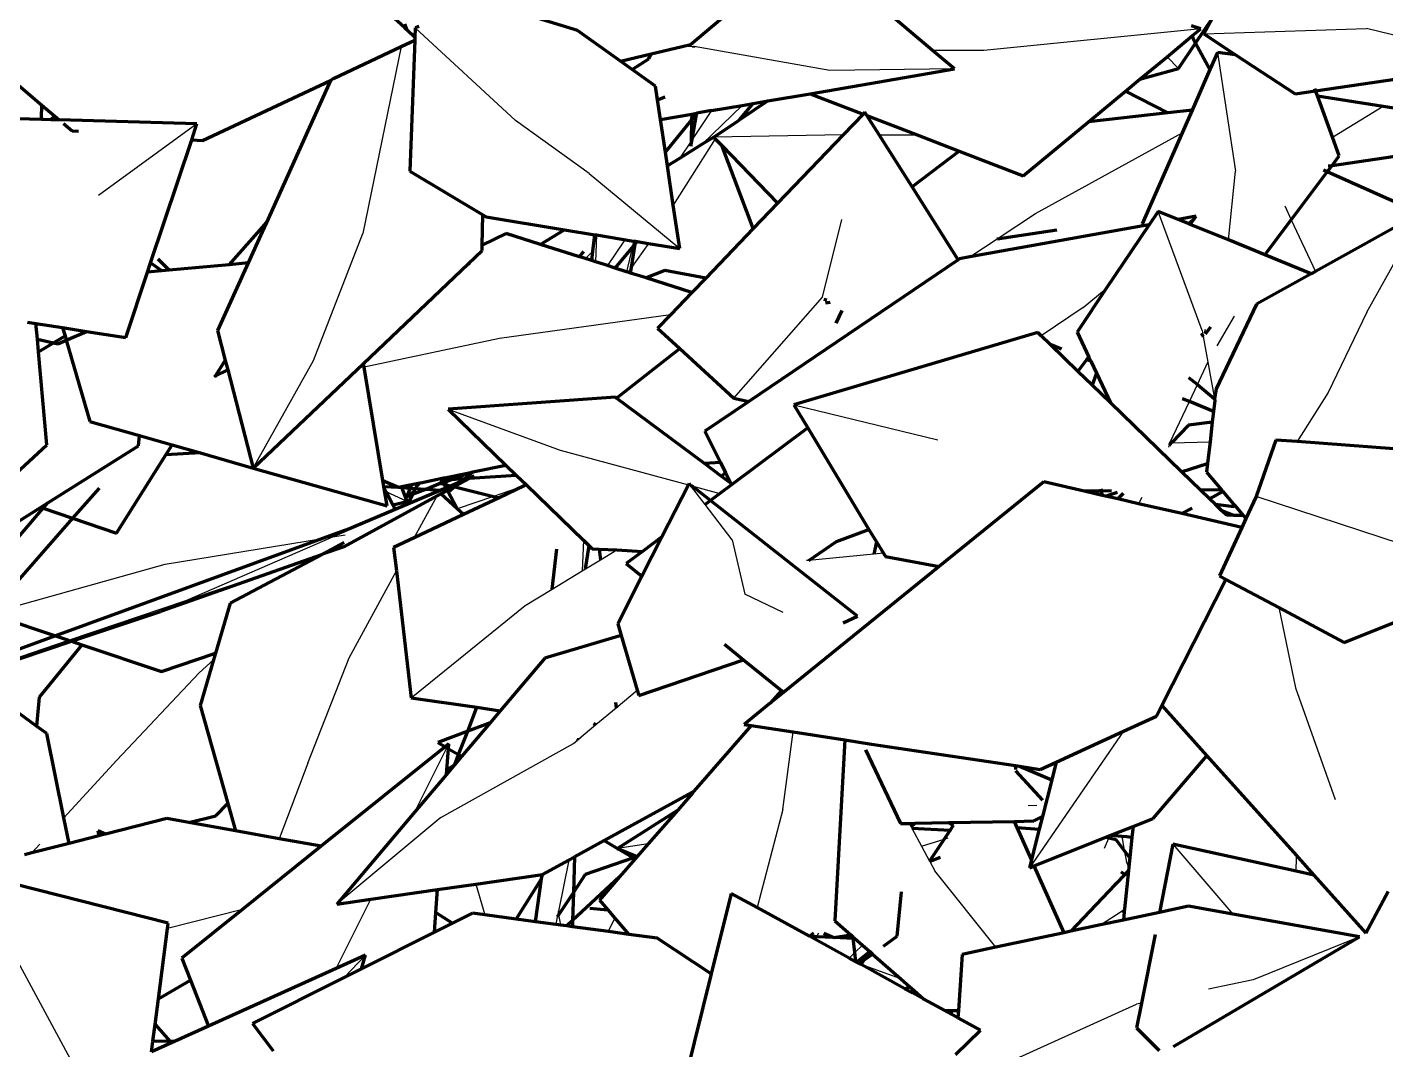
# Model space of a CAD drawing. Header units: millimetres. Extents: x 4307 to 31003, y 2809 to 20009.
# Drawn here: x 7200.2 to 7284.5, y 7755.2 to 7818.6 of the extents above; entities that cross this region are included whole.
import ezdxf

# ---------------------------------------------------------------- set-up
doc = ezdxf.new("R2010")
doc.units = ezdxf.units.MM
doc.layers.add('ProfileEdges', color=7, linetype='Continuous')

msp = doc.modelspace()

# ---------------------------------------------------------------- linework, layer by layer
for p, q in [((7223.652, 7818.563), (7223.638, 7818.494)), ((7230.502, 7812.822), (7224.296, 7818.578)), ((7272.995, 7818.514), (7259.544, 7817.163)), ((7273.169, 7818.201), (7283.261, 7818.528)), ((7289.298, 7817.068), (7283.261, 7818.528)), ((7223.417, 7817.414), (7221.043, 7805.816)), ((7240.832, 7817.422), (7241.548, 7817.438)), ((7241.548, 7817.438), (7241.578, 7817.413)), ((7249.983, 7815.935), (7241.578, 7817.413)), ((7259.544, 7817.163), (7256.359, 7817.169)), ((7270.896, 7816.775), (7271.608, 7816.042)), ((7274.018, 7817.046), (7275.139, 7809.689)), ((7257.723, 7816.022), (7249.983, 7815.935)), ((7242.664, 7813.439), (7241.455, 7811.641)), ((7244.548, 7813.762), (7242.087, 7811.354)), ((7281.149, 7811.788), (7284.303, 7813.716)), ((7210.763, 7812.614), (7204.653, 7808.185)), ((7235.077, 7809.538), (7230.502, 7812.822)), ((7242.892, 7811.7), (7240.29, 7807.569)), ((7241.455, 7811.641), (7241.393, 7811.548)), ((7250.827, 7811.941), (7242.803, 7811.792)), ((7253.046, 7811.942), (7255.41, 7811.929)), ((7262.745, 7807.062), (7271.837, 7812.072)), ((7241.393, 7811.548), (7240.675, 7810.48)), ((7235.077, 7809.538), (7240.692, 7804.885)), ((7274.699, 7805.419), (7275.139, 7809.689)), ((7278.189, 7807.533), (7278.593, 7806.669)), ((7249.533, 7801.878), (7250.737, 7806.689)), ((7260.364, 7805.485), (7262.745, 7807.062)), ((7273.065, 7799.8), (7270.344, 7807.193)), ((7272.162, 7806.453), (7272.701, 7806.887)), ((7278.593, 7806.669), (7280.09, 7803.465)), ((7283.277, 7800.937), (7286.745, 7807.169)), ((7214.808, 7805.931), (7214.67, 7806.054)), ((7217.992, 7797.935), (7221.043, 7805.816)), ((7235.529, 7805.73), (7235.458, 7804.065)), ((7237.235, 7805.363), (7236.203, 7803.828)), ((7237.731, 7804.93), (7237.395, 7803.449)), ((7238.75, 7805.203), (7237.697, 7803.701)), ((7237.827, 7805.354), (7237.731, 7804.93)), ((7258.67, 7804.363), (7260.364, 7805.485)), ((7235.306, 7804.721), (7234.836, 7804.262)), ((7237.697, 7803.701), (7237.497, 7803.416)), ((7265.686, 7801.241), (7267.131, 7802.405)), ((7244.033, 7795.604), (7249.533, 7801.878)), ((7240.109, 7800.78), (7229.511, 7799.303)), ((7265.686, 7801.241), (7263.086, 7799.477)), ((7273.993, 7798.852), (7275.087, 7800.695)), ((7283.277, 7800.937), (7280.889, 7795.951)), ((7273.065, 7799.8), (7273.133, 7799.428)), ((7273.211, 7799.651), (7273.284, 7799.897)), ((7229.511, 7799.303), (7221.12, 7797.524)), ((7273.133, 7799.428), (7273.419, 7797.85)), ((7214.251, 7791.263), (7217.992, 7797.935)), ((7272.775, 7796.448), (7273.419, 7797.85)), ((7273.419, 7797.85), (7273.833, 7795.563)), ((7272.291, 7795.392), (7272.775, 7796.448)), ((7280.889, 7795.951), (7278.963, 7792.912)), ((7226.334, 7794.918), (7233.277, 7792.388)), ((7247.758, 7795.198), (7256.688, 7793.033)), ((7271.07, 7792.833), (7272.291, 7795.392)), ((7233.277, 7792.388), (7241.224, 7790.233)), ((7270.997, 7792.571), (7271.026, 7792.679)), ((7271.065, 7792.719), (7271.07, 7792.833)), ((7271.07, 7792.833), (7271.118, 7792.834)), ((7271.177, 7792.836), (7273.56, 7792.907)), ((7226.164, 7790.531), (7226.105, 7790.671)), ((7226.204, 7790.438), (7226.164, 7790.531)), ((7223.793, 7789.211), (7222.482, 7789.808)), ((7224.309, 7790.006), (7223.778, 7789.514)), ((7224.721, 7790.388), (7224.309, 7790.006)), ((7226.295, 7790.221), (7226.204, 7790.438)), ((7226.339, 7790.117), (7226.295, 7790.221)), ((7226.446, 7789.864), (7226.406, 7789.958)), ((7231.051, 7790.164), (7229.145, 7789.51)), ((7242.263, 7789.015), (7241.357, 7790.197)), ((7241.448, 7790.173), (7243.181, 7789.703)), ((7224.235, 7786.948), (7225.645, 7789.543)), ((7229.145, 7789.51), (7226.901, 7788.74)), ((7243.939, 7786.829), (7242.263, 7789.015)), ((7269.34, 7789.455), (7269.131, 7789.063)), ((7275.016, 7789.037), (7275.043, 7788.886)), ((7285.429, 7786.559), (7276.418, 7789.513)), ((7219.183, 7787.004), (7219.967, 7787.344)), ((7208.782, 7785.311), (7218.551, 7786.901)), ((7210.133, 7783.086), (7219.183, 7787.004)), ((7218.551, 7786.901), (7219.183, 7787.004)), ((7219.183, 7787.004), (7219.945, 7787.128)), ((7234.721, 7786.797), (7234.64, 7784.893)), ((7243.939, 7786.829), (7244.725, 7783.453)), ((7210.133, 7783.086), (7218.478, 7785.903)), ((7234.849, 7785.02), (7235.766, 7785.576)), ((7235.766, 7785.576), (7236.786, 7786.194)), ((7248.683, 7785.552), (7248.545, 7785.538)), ((7252.729, 7785.936), (7248.683, 7785.552)), ((7253.314, 7785.992), (7252.729, 7785.936)), ((7197.855, 7782.244), (7208.782, 7785.311)), ((7220.196, 7779.511), (7223.121, 7784.897)), ((7232.772, 7783.761), (7234.64, 7784.893)), ((7234.64, 7784.893), (7234.849, 7785.02)), ((7202.792, 7780.592), (7210.133, 7783.086)), ((7231.1, 7782.748), (7232.772, 7783.761)), ((7247.093, 7782.318), (7244.725, 7783.453)), ((7224.035, 7777.033), (7231.1, 7782.748)), ((7277.829, 7782.621), (7278.855, 7777.655)), ((7198.223, 7779.04), (7202.792, 7780.592)), ((7210.888, 7778.569), (7211.794, 7779.376)), ((7217.634, 7772.978), (7220.196, 7779.511)), ((7205.795, 7773.17), (7210.888, 7778.569)), ((7236.738, 7776.397), (7238.058, 7777.499)), ((7278.855, 7777.655), (7281.308, 7770.712)), ((7235.497, 7775.363), (7236.738, 7776.397)), ((7234.441, 7774.481), (7235.497, 7775.363)), ((7247.078, 7770.094), (7247.71, 7774.912)), ((7268.187, 7774.949), (7262.367, 7766.488)), ((7224.262, 7769.95), (7226.256, 7773.93)), ((7225.875, 7769.613), (7234.093, 7774.191)), ((7226.256, 7773.93), (7226.374, 7774.165)), ((7234.093, 7774.191), (7234.345, 7774.401)), ((7234.346, 7774.441), (7234.441, 7774.481)), ((7205.795, 7773.17), (7202.512, 7769.582)), ((7217.634, 7772.978), (7215.849, 7768.289)), ((7262.286, 7770.357), (7262.821, 7770.367)), ((7225.875, 7769.613), (7219.427, 7764.225)), ((7247.078, 7770.094), (7245.478, 7764.019)), ((7204.966, 7768.545), (7204.62, 7768.778)), ((7254.911, 7769.238), (7255.025, 7769.026)), ((7255.025, 7769.026), (7255.067, 7768.948)), ((7255.067, 7768.948), (7255.667, 7767.835)), ((7201.011, 7767.942), (7200.528, 7767.414)), ((7238.739, 7767.968), (7236.83, 7767.686)), ((7255.667, 7767.835), (7257.071, 7768.262)), ((7255.667, 7767.835), (7256.171, 7766.9)), ((7257.071, 7768.262), (7257.32, 7768.338)), ((7267.009, 7767.694), (7267.297, 7768.331)), ((7267.297, 7768.331), (7267.368, 7768.487)), ((7268.087, 7768.446), (7268.247, 7767.558)), ((7271.256, 7767.951), (7274.982, 7763.613)), ((7233.811, 7766.968), (7233.167, 7763.789)), ((7268.247, 7767.558), (7268.373, 7766.856)), ((7278.902, 7766.274), (7278.914, 7767.13)), ((7278.914, 7767.13), (7278.916, 7767.239)), ((7279.025, 7767.117), (7278.914, 7767.13)), ((7256.171, 7766.9), (7256.185, 7766.876)), ((7256.185, 7766.876), (7256.497, 7766.297)), ((7260.28, 7761.556), (7256.497, 7766.297)), ((7268.53, 7766.535), (7268.373, 7766.856)), ((7228.054, 7765.478), (7228.612, 7763.571)), ((7219.4, 7760.245), (7221.548, 7764.533)), ((7213.581, 7763.9), (7208.928, 7762.729)), ((7233.167, 7763.789), (7233.096, 7763.436)), ((7233.202, 7763.597), (7233.167, 7763.789)), ((7233.325, 7762.931), (7233.202, 7763.597)), ((7266.772, 7762.943), (7268.11, 7763.816)), ((7268.11, 7763.816), (7268.263, 7763.916)), ((7233.096, 7763.436), (7233.002, 7762.974)), ((7236.674, 7763.363), (7236.301, 7762.646)), ((7236.301, 7762.646), (7236.268, 7762.531)), ((7249.157, 7762.216), (7249.065, 7762.052)), ((7249.284, 7762.44), (7249.157, 7762.216)), ((7282.834, 7762.199), (7276.234, 7759.547)), ((7221.214, 7761.063), (7219.884, 7759.687)), ((7251.532, 7761.227), (7251.183, 7760.891)), ((7252.014, 7761.69), (7251.532, 7761.227)), ((7199.494, 7760.964), (7204.483, 7751.72)), ((7254.391, 7759.604), (7251.925, 7760.484)), ((7276.234, 7759.547), (7273.468, 7758.969)), ((7257.648, 7752.894), (7268.992, 7758.035)), ((7269.31, 7758.101), (7268.992, 7758.035))]:
    msp.add_line(p, q)
at = {"layer": 'ProfileEdges', "lineweight": 211}
for p, q in [((7223.652, 7818.563), (7215.073, 7826.397)), ((7191.748, 7821.77), (7201.142, 7813.785)), ((7241.35, 7817.546), (7246.94, 7822.257)), ((7234.355, 7818.415), (7228.821, 7820.104)), ((7256.359, 7817.169), (7252.876, 7820.099)), ((7223.652, 7818.563), (7223.601, 7818.527)), ((7223.622, 7818.819), (7223.762, 7818.457)), ((7223.762, 7818.457), (7223.652, 7818.563)), ((7224.273, 7817.967), (7223.762, 7818.457)), ((7224.296, 7818.578), (7224.273, 7817.967)), ((7224.516, 7818.652), (7224.296, 7818.578)), ((7237.02, 7816.511), (7234.355, 7818.415)), ((7272.995, 7818.514), (7272.417, 7818.706)), ((7272.483, 7818.09), (7272.995, 7818.514)), ((7272.664, 7817.624), (7273.686, 7819.153)), ((7273.686, 7819.153), (7273.169, 7818.201)), ((7223.417, 7817.414), (7224.267, 7817.817)), ((7224.267, 7817.817), (7223.953, 7809.677)), ((7224.273, 7817.967), (7224.267, 7817.817)), ((7240.832, 7817.422), (7241.35, 7817.546)), ((7270.896, 7816.775), (7272.483, 7818.09)), ((7271.608, 7816.042), (7272.664, 7817.624)), ((7272.483, 7818.09), (7272.501, 7817.922)), ((7272.501, 7817.922), (7272.664, 7817.624)), ((7272.664, 7817.624), (7273.557, 7815.996)), ((7273.169, 7818.201), (7275.145, 7816.904)), ((7219.233, 7815.433), (7223.417, 7817.414)), ((7237.02, 7816.511), (7238.908, 7816.962)), ((7237.743, 7815.994), (7238.77, 7816.66)), ((7238.77, 7816.66), (7238.908, 7816.962)), ((7238.908, 7816.962), (7240.832, 7817.422)), ((7241.548, 7817.438), (7241.546, 7817.358)), ((7257.723, 7816.022), (7256.359, 7817.169)), ((7269.212, 7815.381), (7270.896, 7816.775)), ((7274.018, 7817.046), (7273.557, 7815.996)), ((7275.145, 7816.904), (7274.018, 7817.046)), ((7275.145, 7816.904), (7278.835, 7814.483)), ((7280.103, 7814.667), (7295.813, 7816.957)), ((7237.743, 7815.994), (7237.02, 7816.511)), ((7239.182, 7814.966), (7237.743, 7815.994)), ((7248.779, 7814.488), (7257.723, 7816.022)), ((7269.212, 7815.381), (7271.608, 7816.042)), ((7273.557, 7815.996), (7272.452, 7813.475)), ((7211.106, 7811.585), (7219.049, 7815.303)), ((7219.049, 7815.303), (7215.068, 7806.506)), ((7219.233, 7815.433), (7219.049, 7815.303)), ((7239.31, 7814.11), (7239.182, 7814.966)), ((7268.329, 7814.649), (7269.212, 7815.381)), ((7239.31, 7814.11), (7239.783, 7814.298)), ((7239.492, 7812.895), (7239.31, 7814.11)), ((7246.157, 7814.038), (7248.779, 7814.488)), ((7248.779, 7814.488), (7252.058, 7813.223)), ((7266.036, 7812.75), (7268.329, 7814.649)), ((7270.951, 7813.305), (7268.329, 7814.649)), ((7278.835, 7814.483), (7280.103, 7814.667)), ((7280.103, 7814.667), (7280.06, 7814.785)), ((7280.217, 7814.352), (7280.103, 7814.667)), ((7280.217, 7814.352), (7284.303, 7813.716)), ((7281.149, 7811.788), (7280.217, 7814.352)), ((7201.13, 7812.974), (7201.142, 7813.785)), ((7201.142, 7813.785), (7201.946, 7813.102)), ((7241.437, 7813.228), (7241.741, 7813.28)), ((7241.729, 7813.208), (7241.741, 7813.28)), ((7242.664, 7813.439), (7241.741, 7813.28)), ((7242.664, 7813.439), (7244.548, 7813.762)), ((7246.157, 7814.038), (7244.368, 7812.84)), ((7244.368, 7812.84), (7245.241, 7813.881)), ((7244.548, 7813.762), (7245.241, 7813.881)), ((7245.241, 7813.881), (7246.157, 7814.038)), ((7252.166, 7813.335), (7252.058, 7813.223)), ((7252.295, 7813.131), (7252.166, 7813.335)), ((7270.951, 7813.305), (7266.036, 7812.75)), ((7272.452, 7813.475), (7270.951, 7813.305)), ((7272.452, 7813.475), (7271.837, 7812.072)), ((7284.303, 7813.716), (7292.464, 7812.444)), ((7201.129, 7812.894), (7196.72, 7813.022)), ((7201.129, 7812.894), (7201.13, 7812.974)), ((7201.241, 7812.891), (7201.129, 7812.894)), ((7201.13, 7812.974), (7201.241, 7812.891)), ((7201.697, 7812.878), (7201.241, 7812.891)), ((7201.946, 7813.102), (7201.697, 7812.878)), ((7202.228, 7812.862), (7201.697, 7812.878)), ((7201.946, 7813.102), (7202.228, 7812.862)), ((7210.763, 7812.614), (7202.228, 7812.862)), ((7202.478, 7812.649), (7203.023, 7812.187)), ((7210.437, 7811.635), (7210.763, 7812.614)), ((7239.492, 7812.895), (7241.437, 7813.228)), ((7239.797, 7810.856), (7239.492, 7812.895)), ((7239.797, 7810.856), (7241.427, 7812.841)), ((7241.427, 7812.841), (7241.393, 7811.548)), ((7241.437, 7813.228), (7241.427, 7812.841)), ((7241.427, 7812.841), (7241.729, 7813.208)), ((7241.455, 7811.641), (7241.729, 7813.208)), ((7242.803, 7811.792), (7244.368, 7812.84)), ((7252.058, 7813.223), (7250.827, 7811.941)), ((7252.295, 7813.131), (7255.41, 7811.929)), ((7253.046, 7811.942), (7252.295, 7813.131)), ((7261.984, 7809.393), (7266.036, 7812.75)), ((7203.023, 7812.187), (7203.419, 7812.157)), ((7207.891, 7803.995), (7210.437, 7811.635)), ((7210.437, 7811.635), (7211.106, 7811.585)), ((7241.385, 7811.238), (7241.455, 7811.641)), ((7242.803, 7811.792), (7242.087, 7811.354)), ((7242.803, 7811.792), (7242.892, 7811.7)), ((7242.892, 7811.7), (7243.304, 7811.273)), ((7250.827, 7811.941), (7246.753, 7807.698)), ((7255.089, 7808.711), (7253.046, 7811.942)), ((7255.41, 7811.929), (7258.016, 7810.924)), ((7271.837, 7812.072), (7269.359, 7806.42)), ((7281.127, 7810.041), (7295.768, 7812.175)), ((7281.57, 7810.63), (7281.149, 7811.788)), ((7239.923, 7810.014), (7239.797, 7810.856)), ((7242.087, 7811.354), (7240.675, 7810.48)), ((7241.393, 7811.548), (7241.385, 7811.238)), ((7245.24, 7806.123), (7243.304, 7811.273)), ((7243.304, 7811.273), (7246.753, 7807.698)), ((7258.016, 7810.924), (7255.089, 7808.711)), ((7258.016, 7810.924), (7261.984, 7809.393)), ((7240.675, 7810.48), (7239.923, 7810.014)), ((7240.29, 7807.569), (7239.923, 7810.014)), ((7280.828, 7809.643), (7281.127, 7810.041)), ((7280.889, 7810.007), (7281.127, 7810.041)), ((7281.127, 7810.041), (7281.57, 7810.63)), ((7223.953, 7809.677), (7228.492, 7806.971)), ((7278.593, 7806.669), (7280.828, 7809.643)), ((7280.828, 7809.643), (7280.602, 7809.744)), ((7286.565, 7807.069), (7280.828, 7809.643)), ((7257.945, 7804.192), (7255.089, 7808.711)), ((7240.692, 7804.885), (7240.29, 7807.569)), ((7246.753, 7807.698), (7245.24, 7806.123)), ((7228.451, 7805.095), (7228.492, 7806.971)), ((7228.492, 7806.971), (7228.697, 7806.849)), ((7228.697, 7806.849), (7233.535, 7806.057)), ((7270.344, 7807.193), (7269.787, 7806.363)), ((7271.588, 7806.687), (7270.344, 7807.193)), ((7272.701, 7806.887), (7271.588, 7806.687)), ((7272.162, 7806.453), (7271.588, 7806.687)), ((7272.321, 7806.388), (7272.701, 7806.887)), ((7276.961, 7804.498), (7278.593, 7806.669)), ((7286.565, 7807.069), (7280.09, 7803.465)), ((7212.761, 7803.884), (7214.67, 7806.054)), ((7214.808, 7805.931), (7213.93, 7803.992)), ((7214.67, 7806.054), (7215.068, 7806.506)), ((7215.068, 7806.506), (7214.808, 7805.931)), ((7229.933, 7805.822), (7228.451, 7805.095)), ((7232.062, 7805.145), (7229.933, 7805.822)), ((7233.535, 7806.057), (7232.062, 7805.145)), ((7233.535, 7806.057), (7235.43, 7805.746)), ((7235.306, 7804.721), (7235.43, 7805.746)), ((7235.43, 7805.746), (7235.529, 7805.73)), ((7235.529, 7805.73), (7237.827, 7805.354)), ((7245.24, 7806.123), (7242.297, 7803.058)), ((7269.425, 7806.298), (7258.67, 7804.363)), ((7260.364, 7805.485), (7264.061, 7806.05)), ((7269.787, 7806.363), (7267.131, 7802.405)), ((7269.359, 7806.42), (7269.425, 7806.298)), ((7269.787, 7806.363), (7269.425, 7806.298)), ((7272.321, 7806.388), (7272.162, 7806.453)), ((7274.699, 7805.419), (7272.321, 7806.388)), ((7228.444, 7804.769), (7228.451, 7805.095)), ((7234.476, 7804.377), (7232.062, 7805.145)), ((7236.679, 7803.676), (7237.731, 7804.93)), ((7237.697, 7803.701), (7237.918, 7805.152)), ((7237.731, 7804.93), (7237.918, 7805.152)), ((7237.827, 7805.354), (7237.946, 7805.334)), ((7237.918, 7805.152), (7237.946, 7805.334)), ((7237.918, 7805.152), (7238.056, 7805.316)), ((7237.946, 7805.334), (7238.056, 7805.316)), ((7238.056, 7805.316), (7238.75, 7805.203)), ((7238.75, 7805.203), (7240.692, 7804.885)), ((7276.961, 7804.498), (7274.699, 7805.419)), ((7208.329, 7804.251), (7209.04, 7803.541)), ((7227.565, 7803.933), (7228.444, 7804.769)), ((7234.476, 7804.377), (7234.745, 7804.705)), ((7234.836, 7804.262), (7234.476, 7804.377)), ((7235.235, 7804.136), (7234.836, 7804.262)), ((7235.235, 7804.136), (7235.306, 7804.721)), ((7235.458, 7804.065), (7235.235, 7804.136)), ((7236.203, 7803.828), (7235.458, 7804.065)), ((7257.945, 7804.192), (7244.972, 7795.402)), ((7258.029, 7804.248), (7257.945, 7804.192)), ((7258.67, 7804.363), (7258.029, 7804.248)), ((7279.839, 7803.325), (7276.961, 7804.498)), ((7206.35, 7799.37), (7207.698, 7803.417)), ((7207.698, 7803.417), (7207.891, 7803.995)), ((7208.584, 7803.499), (7207.698, 7803.417)), ((7208.584, 7803.499), (7207.891, 7803.995)), ((7209.04, 7803.541), (7208.584, 7803.499)), ((7212.761, 7803.884), (7209.04, 7803.541)), ((7213.93, 7803.992), (7212.037, 7799.81)), ((7213.93, 7803.992), (7212.761, 7803.884)), ((7221.08, 7797.762), (7227.565, 7803.933)), ((7227.658, 7803.839), (7227.565, 7803.933)), ((7236.679, 7803.676), (7236.203, 7803.828)), ((7237.395, 7803.449), (7236.679, 7803.676)), ((7237.497, 7803.416), (7237.395, 7803.449)), ((7237.646, 7803.369), (7237.497, 7803.416)), ((7237.646, 7803.369), (7237.697, 7803.701)), ((7238.6, 7803.065), (7237.646, 7803.369)), ((7239.764, 7803.521), (7238.6, 7803.065)), ((7242.297, 7803.058), (7239.764, 7803.521)), ((7279.839, 7803.325), (7276.444, 7801.436)), ((7280.09, 7803.465), (7279.839, 7803.325)), ((7241.438, 7802.163), (7238.6, 7803.065)), ((7242.297, 7803.058), (7241.438, 7802.163)), ((7267.131, 7802.405), (7265.325, 7799.711)), ((7241.438, 7802.163), (7240.109, 7800.78)), ((7249.812, 7801.685), (7249.612, 7801.722)), ((7250.016, 7801.544), (7249.728, 7801.493)), ((7240.109, 7800.78), (7239.317, 7799.955)), ((7250.73, 7801.05), (7250.356, 7800.253)), ((7276.444, 7801.436), (7273.941, 7796.182)), ((7200.246, 7800.327), (7200.783, 7800.242)), ((7200.869, 7799.274), (7200.783, 7800.242)), ((7200.783, 7800.242), (7202.436, 7799.983)), ((7202.436, 7799.983), (7202.581, 7799.483)), ((7202.436, 7799.983), (7203.91, 7799.752)), ((7212.037, 7799.81), (7212.519, 7797.952)), ((7239.317, 7799.955), (7240.687, 7798.691)), ((7273.272, 7799.589), (7273.612, 7800.042)), ((7200.869, 7799.274), (7201.868, 7799.046)), ((7200.94, 7798.477), (7200.869, 7799.274)), ((7200.94, 7798.477), (7201.868, 7799.046)), ((7201.868, 7799.046), (7202.581, 7799.483)), ((7201.868, 7799.046), (7202.133, 7798.986)), ((7202.133, 7798.986), (7202.659, 7799.212)), ((7202.581, 7799.483), (7202.659, 7799.212)), ((7202.659, 7799.212), (7203.91, 7799.752)), ((7202.659, 7799.212), (7204.115, 7794.166)), ((7203.91, 7799.752), (7206.35, 7799.37)), ((7262.885, 7799.672), (7247.758, 7795.198)), ((7263.086, 7799.477), (7262.885, 7799.672)), ((7263.642, 7798.939), (7263.086, 7799.477)), ((7265.325, 7799.711), (7266.053, 7798.158)), ((7273.019, 7799.638), (7273.133, 7799.428)), ((7201.45, 7792.707), (7200.94, 7798.477)), ((7236.759, 7795.616), (7240.687, 7798.691)), ((7240.687, 7798.691), (7244.033, 7795.604)), ((7264.358, 7798.645), (7263.642, 7798.939)), ((7265.372, 7797.264), (7263.642, 7798.939)), ((7265.933, 7797.999), (7266.053, 7798.158)), ((7266.053, 7798.158), (7266.174, 7797.901)), ((7211.913, 7796.99), (7212.519, 7797.952)), ((7212.671, 7797.362), (7211.913, 7796.99)), ((7212.519, 7797.952), (7212.671, 7797.362)), ((7212.671, 7797.362), (7214.251, 7791.263)), ((7214.251, 7791.263), (7221.08, 7797.762)), ((7221.12, 7797.524), (7221.08, 7797.762)), ((7222.293, 7790.506), (7221.12, 7797.524)), ((7265.372, 7797.264), (7265.933, 7797.999)), ((7266.245, 7796.419), (7265.372, 7797.264)), ((7266.174, 7797.901), (7265.933, 7797.999)), ((7266.174, 7797.901), (7266.517, 7797.168)), ((7211.913, 7796.99), (7211.825, 7796.947)), ((7211.868, 7796.919), (7211.913, 7796.99)), ((7266.517, 7797.168), (7266.245, 7796.419)), ((7267.386, 7795.314), (7266.245, 7796.419)), ((7266.517, 7797.168), (7267.386, 7795.314)), ((7272.235, 7796.9), (7272.775, 7796.448)), ((7272.775, 7796.448), (7273.833, 7795.563)), ((7236.699, 7795.661), (7226.334, 7794.918)), ((7236.759, 7795.616), (7236.699, 7795.661)), ((7242.217, 7791.554), (7236.759, 7795.616)), ((7244.033, 7795.604), (7244.972, 7795.402)), ((7273.941, 7796.182), (7273.833, 7795.563)), ((7226.334, 7794.918), (7229.917, 7791.449)), ((7244.972, 7795.402), (7242.247, 7793.556)), ((7247.758, 7795.198), (7248.619, 7793.772)), ((7271.797, 7791.045), (7267.386, 7795.314)), ((7272.291, 7795.392), (7271.854, 7795.571)), ((7273.778, 7794.782), (7272.291, 7795.392)), ((7273.778, 7794.782), (7273.7, 7794.113)), ((7273.855, 7795.444), (7273.778, 7794.782)), ((7273.833, 7795.563), (7273.855, 7795.444)), ((7204.115, 7794.166), (7207.199, 7793.29)), ((7272.228, 7793.929), (7271.177, 7792.836)), ((7273.7, 7794.113), (7272.228, 7793.929)), ((7273.7, 7794.113), (7273.56, 7792.907)), ((7207.136, 7792.646), (7207.199, 7793.29)), ((7207.199, 7793.29), (7209.221, 7792.715)), ((7242.247, 7793.556), (7243.214, 7791.617)), ((7248.619, 7793.772), (7243.9, 7790.241)), ((7248.619, 7793.772), (7252.419, 7787.474)), ((7196.747, 7788.382), (7201.45, 7792.707)), ((7201.513, 7789.114), (7207.136, 7792.646)), ((7208.827, 7792.09), (7209.221, 7792.715)), ((7210.985, 7792.214), (7208.827, 7792.09)), ((7209.221, 7792.715), (7210.985, 7792.214)), ((7210.985, 7792.214), (7214.251, 7791.263)), ((7271.065, 7792.719), (7271.026, 7792.679)), ((7271.118, 7792.834), (7271.065, 7792.719)), ((7271.118, 7792.834), (7271.177, 7792.836)), ((7273.56, 7792.907), (7273.403, 7791.56)), ((7277.648, 7793.009), (7276.418, 7789.513)), ((7278.963, 7792.912), (7277.648, 7793.009)), ((7284.958, 7792.471), (7278.963, 7792.912)), ((7205.775, 7787.244), (7208.827, 7792.09)), ((7227.868, 7791.031), (7229.917, 7791.449)), ((7229.917, 7791.449), (7230.574, 7790.812)), ((7243.214, 7791.617), (7242.217, 7791.554)), ((7243.265, 7790.774), (7242.217, 7791.554)), ((7243.214, 7791.617), (7243.535, 7790.974)), ((7271.797, 7791.045), (7273.403, 7791.56)), ((7273.403, 7791.56), (7273.339, 7791.01)), ((7214.251, 7791.263), (7222.557, 7788.925)), ((7224.721, 7790.388), (7226.053, 7790.66)), ((7226.053, 7790.66), (7225.952, 7790.517)), ((7226.164, 7790.531), (7225.952, 7790.517)), ((7226.053, 7790.66), (7226.105, 7790.671)), ((7226.105, 7790.671), (7227.635, 7790.983)), ((7226.506, 7790.553), (7226.164, 7790.531)), ((7226.204, 7790.438), (7226.506, 7790.553)), ((7226.506, 7790.553), (7227.635, 7790.983)), ((7227.351, 7790.607), (7226.506, 7790.553)), ((7227.629, 7790.624), (7226.865, 7790.208)), ((7227.197, 7790.48), (7227.521, 7790.617)), ((7227.197, 7790.48), (7227.351, 7790.607)), ((7227.351, 7790.607), (7227.868, 7791.031)), ((7227.521, 7790.617), (7227.351, 7790.607)), ((7227.521, 7790.617), (7227.629, 7790.624)), ((7230.574, 7790.812), (7227.629, 7790.624)), ((7227.951, 7790.799), (7227.629, 7790.624)), ((7227.635, 7790.983), (7227.868, 7791.031)), ((7230.574, 7790.812), (7231.181, 7790.225)), ((7243.265, 7790.774), (7243.535, 7790.974)), ((7243.853, 7790.337), (7243.265, 7790.774)), ((7243.535, 7790.974), (7243.853, 7790.337)), ((7272.974, 7789.905), (7271.797, 7791.045)), ((7273.339, 7791.01), (7274.268, 7789.917)), ((7204.69, 7790.03), (7203.051, 7788.163)), ((7222.293, 7790.506), (7223.261, 7790.091)), ((7222.355, 7790.136), (7222.293, 7790.506)), ((7222.355, 7790.136), (7223.261, 7790.091)), ((7222.375, 7790.015), (7222.355, 7790.136)), ((7222.482, 7789.808), (7222.375, 7790.015)), ((7222.557, 7788.925), (7222.375, 7790.015)), ((7222.9, 7789.002), (7222.482, 7789.808)), ((7223.261, 7790.091), (7223.441, 7790.127)), ((7223.261, 7790.091), (7223.466, 7790.062)), ((7223.441, 7790.127), (7224.052, 7790.252)), ((7223.466, 7790.062), (7223.441, 7790.127)), ((7223.793, 7789.211), (7223.466, 7790.062)), ((7223.466, 7790.062), (7223.969, 7790.028)), ((7223.969, 7790.028), (7223.778, 7789.514)), ((7223.823, 7789.05), (7225.838, 7789.904)), ((7224.052, 7790.252), (7223.969, 7790.028)), ((7223.969, 7790.028), (7224.309, 7790.006)), ((7224.052, 7790.252), (7224.48, 7790.339)), ((7224.309, 7790.006), (7224.126, 7789.646)), ((7224.126, 7789.646), (7224.958, 7789.963)), ((7224.48, 7790.339), (7224.309, 7790.006)), ((7224.309, 7790.006), (7224.958, 7789.963)), ((7224.48, 7790.339), (7224.721, 7790.388)), ((7224.958, 7789.963), (7225.841, 7790.334)), ((7224.958, 7789.963), (7225.838, 7789.904)), ((7225.838, 7789.904), (7226.196, 7790.056)), ((7225.952, 7790.517), (7225.841, 7790.334)), ((7225.841, 7790.334), (7225.896, 7790.32)), ((7226.284, 7789.891), (7225.884, 7789.673)), ((7225.896, 7790.32), (7226.029, 7790.371)), ((7225.896, 7790.32), (7226.081, 7790.274)), ((7225.952, 7790.517), (7226.029, 7790.371)), ((7226.029, 7790.371), (7226.204, 7790.438)), ((7226.029, 7790.371), (7226.081, 7790.274)), ((7226.081, 7790.274), (7226.196, 7790.056)), ((7226.081, 7790.274), (7226.295, 7790.221)), ((7226.196, 7790.056), (7226.339, 7790.117)), ((7226.406, 7789.958), (7226.284, 7789.891)), ((7226.284, 7789.891), (7226.901, 7788.74)), ((7226.284, 7789.891), (7226.446, 7789.864)), ((7226.295, 7790.221), (7226.477, 7790.175)), ((7226.339, 7790.117), (7226.477, 7790.175)), ((7226.702, 7790.119), (7226.406, 7789.958)), ((7226.446, 7789.864), (7226.702, 7790.119)), ((7226.477, 7790.175), (7227.197, 7790.48)), ((7226.702, 7790.119), (7226.744, 7790.109)), ((7226.744, 7790.109), (7226.865, 7790.208)), ((7226.744, 7790.109), (7229.145, 7789.51)), ((7231.051, 7790.164), (7229.485, 7789.425)), ((7231.181, 7790.225), (7231.051, 7790.164)), ((7231.181, 7790.225), (7234.721, 7786.797)), ((7241.224, 7790.233), (7239.588, 7787.013)), ((7241.266, 7790.316), (7241.224, 7790.233)), ((7241.357, 7790.197), (7241.266, 7790.316)), ((7241.357, 7790.197), (7241.448, 7790.173)), ((7242.599, 7789.267), (7241.448, 7790.173)), ((7243.181, 7789.703), (7242.599, 7789.267)), ((7243.9, 7790.241), (7243.181, 7789.703)), ((7243.853, 7790.337), (7243.9, 7790.241)), ((7263.252, 7790.418), (7256.772, 7785.169)), ((7265.765, 7789.839), (7263.252, 7790.418)), ((7266.822, 7789.849), (7265.765, 7789.839)), ((7266.878, 7789.582), (7265.765, 7789.839)), ((7266.792, 7789.993), (7266.822, 7789.849)), ((7267.448, 7789.854), (7266.822, 7789.849)), ((7266.822, 7789.849), (7266.878, 7789.582)), ((7267.086, 7789.534), (7267.831, 7789.773)), ((7268.166, 7789.703), (7267.838, 7789.361)), ((7274.268, 7789.917), (7272.974, 7789.905)), ((7273.521, 7789.375), (7272.974, 7789.905)), ((7273.521, 7789.375), (7274.348, 7789.823)), ((7274.268, 7789.917), (7274.348, 7789.823)), ((7274.348, 7789.823), (7275.016, 7789.037)), ((7201.065, 7788.833), (7201.513, 7789.114)), ((7201.225, 7788.779), (7201.513, 7789.114)), ((7225.645, 7789.543), (7219.866, 7786.394)), ((7222.9, 7789.002), (7223.793, 7789.211)), ((7223.046, 7788.721), (7222.9, 7789.002)), ((7223.046, 7788.721), (7223.823, 7789.05)), ((7223.778, 7789.514), (7224.126, 7789.646)), ((7224.126, 7789.646), (7223.823, 7789.05)), ((7225.884, 7789.673), (7225.645, 7789.543)), ((7226.901, 7788.74), (7225.884, 7789.673)), ((7229.485, 7789.425), (7227.286, 7788.387)), ((7229.145, 7789.51), (7229.485, 7789.425)), ((7242.599, 7789.267), (7242.263, 7789.015)), ((7251.704, 7782.097), (7242.599, 7789.267)), ((7267.086, 7789.534), (7266.878, 7789.582)), ((7267.838, 7789.361), (7267.086, 7789.534)), ((7269.131, 7789.063), (7267.838, 7789.361)), ((7271.805, 7788.447), (7269.131, 7789.063)), ((7273.878, 7789.03), (7273.521, 7789.375)), ((7273.878, 7789.03), (7275.043, 7788.886)), ((7274.293, 7788.629), (7273.878, 7789.03)), ((7275.016, 7789.037), (7275.113, 7788.923)), ((7275.043, 7788.886), (7275.113, 7788.923)), ((7275.113, 7788.923), (7275.622, 7788.325)), ((7276.418, 7789.513), (7275.781, 7788.137)), ((7195.56, 7785.375), (7201.065, 7788.833)), ((7197.677, 7784.638), (7201.225, 7788.779)), ((7203.051, 7788.163), (7198.293, 7782.743)), ((7201.065, 7788.833), (7201.225, 7788.779)), ((7201.225, 7788.779), (7203.051, 7788.163)), ((7203.051, 7788.163), (7205.775, 7787.244)), ((7219.976, 7787.421), (7223.046, 7788.721)), ((7227.286, 7788.387), (7224.235, 7786.948)), ((7227.286, 7788.387), (7226.901, 7788.74)), ((7271.805, 7788.447), (7272.453, 7788.797)), ((7275.528, 7787.589), (7271.805, 7788.447)), ((7275.033, 7788.337), (7274.293, 7788.629)), ((7274.584, 7788.347), (7274.293, 7788.629)), ((7275.033, 7788.337), (7274.584, 7788.347)), ((7275.622, 7788.325), (7275.033, 7788.337)), ((7275.781, 7788.137), (7275.528, 7787.589)), ((7275.622, 7788.325), (7275.781, 7788.137)), ((7219.976, 7787.421), (7218.551, 7786.901)), ((7250.409, 7786.715), (7252.419, 7787.474)), ((7252.419, 7787.474), (7252.888, 7786.698)), ((7275.528, 7787.589), (7274.141, 7784.59)), ((7218.551, 7786.901), (7201.988, 7780.862)), ((7219.894, 7786.656), (7218.575, 7785.955)), ((7219.866, 7786.394), (7218.575, 7785.955)), ((7224.235, 7786.948), (7222.953, 7786.343)), ((7222.953, 7786.343), (7223.121, 7784.897)), ((7234.721, 7786.797), (7235.069, 7786.46)), ((7234.849, 7785.02), (7235.069, 7786.46)), ((7235.069, 7786.46), (7235.26, 7786.275)), ((7239.588, 7787.013), (7238.342, 7784.563)), ((7239.588, 7787.013), (7238.379, 7786.109)), ((7248.683, 7785.552), (7250.409, 7786.715)), ((7252.888, 7786.698), (7252.729, 7785.936)), ((7252.888, 7786.698), (7253.314, 7785.992)), ((7218.478, 7785.903), (7208.501, 7782.38)), ((7218.478, 7785.903), (7212.823, 7782.9)), ((7218.575, 7785.955), (7218.478, 7785.903)), ((7232.772, 7783.761), (7233.075, 7786.265)), ((7235.26, 7786.275), (7235.694, 7786.252)), ((7235.694, 7786.252), (7235.766, 7785.576)), ((7235.694, 7786.252), (7236.786, 7786.194)), ((7236.786, 7786.194), (7238.379, 7786.109)), ((7238.379, 7786.109), (7237.374, 7785.357)), ((7253.314, 7785.992), (7253.441, 7785.782)), ((7253.441, 7785.782), (7256.772, 7785.169)), ((7223.121, 7784.897), (7224.035, 7777.033)), ((7237.374, 7785.357), (7238.342, 7784.563)), ((7256.772, 7785.169), (7247.13, 7777.357)), ((7238.342, 7784.563), (7236.843, 7781.613)), ((7270.574, 7776.556), (7274.545, 7784.374)), ((7274.141, 7784.59), (7274.545, 7784.374)), ((7274.545, 7784.374), (7277.829, 7782.621)), ((7202.974, 7780.532), (7208.501, 7782.38)), ((7212.823, 7782.9), (7211.919, 7779.803)), ((7277.829, 7782.621), (7281.872, 7780.462)), ((7281.872, 7780.462), (7286.833, 7782.44)), ((7198.528, 7782.02), (7201.988, 7780.862)), ((7236.843, 7781.613), (7237.057, 7780.889)), ((7250.826, 7781.671), (7251.704, 7782.097)), ((7198.075, 7778.893), (7202.974, 7780.532)), ((7201.988, 7780.862), (7198.945, 7779.752)), ((7201.988, 7780.862), (7202.792, 7780.592)), ((7202.974, 7780.532), (7203.632, 7780.311)), ((7237.057, 7780.889), (7232.321, 7779.492)), ((7237.057, 7780.889), (7238.058, 7777.499)), ((7203.632, 7780.311), (7200.976, 7777.071)), ((7203.632, 7780.311), (7208.566, 7778.66)), ((7208.566, 7778.66), (7211.919, 7779.803)), ((7211.919, 7779.803), (7211.794, 7779.376)), ((7243.467, 7780.36), (7244.65, 7779.39)), ((7211.794, 7779.376), (7210.969, 7776.549)), ((7232.321, 7779.492), (7229.565, 7776.228)), ((7238.156, 7777.17), (7244.65, 7779.39)), ((7244.65, 7779.39), (7246.986, 7777.474)), ((7200.811, 7775.278), (7197.142, 7777.973)), ((7200.976, 7777.071), (7200.811, 7775.278)), ((7238.058, 7777.499), (7238.156, 7777.17)), ((7246.986, 7777.474), (7246.303, 7776.687)), ((7247.13, 7777.357), (7246.303, 7776.687)), ((7246.986, 7777.474), (7247.13, 7777.357)), ((7210.969, 7776.549), (7212.677, 7770.483)), ((7224.035, 7777.033), (7228.119, 7776.438)), ((7227.542, 7774.958), (7228.119, 7776.438)), ((7228.119, 7776.438), (7229.565, 7776.228)), ((7229.565, 7776.228), (7228.934, 7775.481)), ((7236.699, 7776.764), (7236.738, 7776.397)), ((7246.303, 7776.687), (7244.679, 7775.371)), ((7270.235, 7775.889), (7270.574, 7776.556)), ((7270.574, 7776.556), (7273.372, 7773.431)), ((7228.934, 7775.481), (7227.168, 7773.391)), ((7228.934, 7775.481), (7227.542, 7774.958)), ((7235.352, 7775.434), (7235.497, 7775.363)), ((7244.679, 7775.371), (7245.106, 7775.307)), ((7268.187, 7774.949), (7270.235, 7775.889)), ((7201.446, 7774.812), (7200.811, 7775.278)), ((7202.512, 7769.582), (7201.446, 7774.812)), ((7227.542, 7774.958), (7225.691, 7774.263)), ((7226.976, 7773.505), (7227.542, 7774.958)), ((7234.441, 7774.481), (7234.43, 7774.523)), ((7245.106, 7775.307), (7241.569, 7771.23)), ((7245.106, 7775.307), (7247.71, 7774.912)), ((7247.71, 7774.912), (7250.914, 7774.426)), ((7264.024, 7773.04), (7268.187, 7774.949)), ((7226.155, 7773.989), (7218.463, 7767.818)), ((7225.691, 7774.263), (7226.155, 7773.989)), ((7226.374, 7774.165), (7226.155, 7773.989)), ((7226.155, 7773.989), (7226.256, 7773.93)), ((7226.251, 7772.558), (7226.351, 7773.873)), ((7226.256, 7773.93), (7226.351, 7773.873)), ((7226.351, 7773.873), (7226.374, 7774.165)), ((7226.351, 7773.873), (7226.976, 7773.505)), ((7234.346, 7774.441), (7234.345, 7774.401)), ((7250.914, 7774.426), (7250.302, 7763.192)), ((7250.914, 7774.426), (7252.578, 7774.157)), ((7252.193, 7773.8), (7254.372, 7769.227)), ((7252.578, 7774.157), (7261.495, 7772.822)), ((7226.736, 7772.89), (7226.229, 7772.279)), ((7226.251, 7772.558), (7226.736, 7772.89)), ((7226.736, 7772.89), (7226.976, 7773.505)), ((7227.168, 7773.391), (7226.736, 7772.89)), ((7226.976, 7773.505), (7227.168, 7773.391)), ((7263.038, 7772.588), (7264.024, 7773.04)), ((7264.024, 7773.04), (7263.745, 7771.938)), ((7270.035, 7769.554), (7273.372, 7773.431)), ((7273.372, 7773.431), (7278.916, 7767.239)), ((7226.229, 7772.279), (7224.262, 7769.95)), ((7226.229, 7772.279), (7226.251, 7772.558)), ((7261.495, 7772.822), (7261.447, 7772.701)), ((7261.495, 7772.822), (7261.493, 7772.572)), ((7261.495, 7772.822), (7261.754, 7772.783)), ((7263.19, 7770.677), (7261.518, 7772.501)), ((7261.754, 7772.783), (7263.745, 7771.938)), ((7261.754, 7772.783), (7263.038, 7772.588)), ((7236.006, 7768.174), (7241.428, 7771.152)), ((7241.428, 7771.152), (7241.569, 7771.23)), ((7241.428, 7771.152), (7241.475, 7771.121)), ((7241.569, 7771.23), (7241.475, 7771.121)), ((7263.745, 7771.938), (7263.169, 7769.662)), ((7211.94, 7769.699), (7212.677, 7770.483)), ((7212.677, 7770.483), (7213.158, 7768.774)), ((7241.475, 7771.121), (7240.56, 7770.067)), ((7202.834, 7768.002), (7202.512, 7769.582)), ((7208.887, 7769.544), (7205.091, 7768.577)), ((7210.249, 7769.299), (7208.887, 7769.544)), ((7210.249, 7769.299), (7211.94, 7769.699)), ((7224.262, 7769.95), (7219.427, 7764.225)), ((7240.56, 7770.067), (7236.83, 7767.686)), ((7240.56, 7770.067), (7238.739, 7767.968)), ((7262.632, 7769.39), (7263.169, 7769.662)), ((7263.169, 7769.662), (7262.971, 7768.879)), ((7268.787, 7769.055), (7270.035, 7769.554)), ((7204.62, 7768.778), (7204.67, 7768.469)), ((7205.091, 7768.577), (7204.62, 7768.778)), ((7213.158, 7768.774), (7210.249, 7769.299)), ((7215.849, 7768.289), (7213.158, 7768.774)), ((7254.372, 7769.227), (7254.911, 7769.238)), ((7254.911, 7769.238), (7255.292, 7769.245)), ((7255.292, 7769.245), (7255.025, 7769.026)), ((7255.067, 7768.948), (7257.445, 7768.829)), ((7255.292, 7769.245), (7257.345, 7769.286)), ((7257.445, 7768.829), (7257.071, 7768.262)), ((7257.345, 7769.286), (7261.433, 7769.367)), ((7257.345, 7769.286), (7257.632, 7769.112)), ((7257.632, 7769.112), (7257.445, 7768.829)), ((7257.445, 7768.829), (7257.517, 7768.825)), ((7261.433, 7769.367), (7262.632, 7769.39)), ((7261.599, 7768.995), (7261.433, 7769.367)), ((7261.599, 7768.995), (7262.971, 7768.879)), ((7262.495, 7766.995), (7261.599, 7768.995)), ((7262.971, 7768.879), (7262.495, 7766.995)), ((7267.409, 7768.504), (7268.787, 7769.055)), ((7268.787, 7769.055), (7268.718, 7768.375)), ((7202.834, 7768.002), (7200.528, 7767.414)), ((7204.67, 7768.469), (7202.834, 7768.002)), ((7204.966, 7768.545), (7204.67, 7768.469)), ((7205.091, 7768.577), (7204.966, 7768.545)), ((7218.463, 7767.818), (7213.581, 7763.9)), ((7218.463, 7767.818), (7215.849, 7768.289)), ((7234.156, 7767.158), (7236.006, 7768.174)), ((7236.006, 7768.174), (7236.83, 7767.686)), ((7238.739, 7767.968), (7238.056, 7767.181)), ((7257.071, 7768.262), (7256.171, 7766.9)), ((7262.668, 7766.608), (7267.099, 7768.38)), ((7267.099, 7768.38), (7267.368, 7768.487)), ((7267.297, 7768.331), (7267.099, 7768.38)), ((7267.751, 7768.219), (7267.297, 7768.331)), ((7267.368, 7768.487), (7267.409, 7768.504)), ((7267.409, 7768.504), (7268.087, 7768.446)), ((7268.247, 7767.558), (7267.751, 7768.219)), ((7268.087, 7768.446), (7268.248, 7768.433)), ((7268.718, 7768.375), (7268.248, 7768.433)), ((7268.718, 7768.375), (7268.588, 7767.103)), ((7271.256, 7767.951), (7270.42, 7763.723)), ((7278.902, 7766.274), (7271.256, 7767.951)), ((7200.528, 7767.414), (7200.077, 7767.299)), ((7232.191, 7766.078), (7233.811, 7766.968)), ((7233.811, 7766.968), (7234.156, 7767.158)), ((7234.156, 7767.158), (7234.093, 7764.948)), ((7237.824, 7767.101), (7234.831, 7766.066)), ((7236.83, 7767.686), (7238.056, 7767.181)), ((7236.83, 7767.686), (7237.824, 7767.101)), ((7237.932, 7767.038), (7236.961, 7765.919)), ((7238.056, 7767.181), (7237.824, 7767.101)), ((7237.824, 7767.101), (7237.932, 7767.038)), ((7238.056, 7767.181), (7237.932, 7767.038)), ((7256.83, 7767.124), (7256.185, 7766.876)), ((7262.495, 7766.995), (7262.367, 7766.488)), ((7268.588, 7767.103), (7268.247, 7767.558)), ((7268.588, 7767.103), (7268.53, 7766.535)), ((7278.916, 7767.239), (7279.025, 7767.117)), ((7279.025, 7767.117), (7279.994, 7766.034)), ((7262.367, 7766.488), (7262.668, 7766.608)), ((7264.525, 7762.463), (7262.668, 7766.608)), ((7268.277, 7766.066), (7268.048, 7766.214)), ((7268.507, 7766.308), (7268.263, 7763.916)), ((7268.507, 7766.308), (7268.277, 7766.066)), ((7268.53, 7766.535), (7268.507, 7766.308)), ((7279.994, 7766.034), (7278.902, 7766.274)), ((7208.968, 7763.043), (7196.988, 7766.094)), ((7225.682, 7765.133), (7228.054, 7765.478)), ((7228.054, 7765.478), (7232.191, 7766.078)), ((7230.557, 7763.307), (7232.129, 7765.804)), ((7231.757, 7763.144), (7232.129, 7765.804)), ((7232.129, 7765.804), (7232.191, 7766.078)), ((7236.961, 7765.919), (7234.044, 7763.214)), ((7234.831, 7766.066), (7234.093, 7764.948)), ((7236.961, 7765.919), (7235.715, 7764.483)), ((7267.654, 7765.434), (7264.924, 7762.548)), ((7267.72, 7765.482), (7267.654, 7765.434)), ((7268.277, 7766.066), (7267.72, 7765.482)), ((7279.994, 7766.034), (7283.225, 7762.426)), ((7219.427, 7764.225), (7221.548, 7764.533)), ((7221.548, 7764.533), (7225.682, 7765.133)), ((7225.574, 7763.72), (7225.682, 7765.133)), ((7234.093, 7764.948), (7233.202, 7763.597)), ((7234.093, 7764.948), (7234.044, 7763.214)), ((7235.715, 7764.483), (7236.234, 7763.877)), ((7243.866, 7764.903), (7242.634, 7759.912)), ((7245.478, 7764.019), (7243.866, 7764.903)), ((7254.175, 7762.247), (7254.431, 7765.004)), ((7283.225, 7762.426), (7284.613, 7765.021)), ((7213.581, 7763.9), (7209.817, 7760.88)), ((7225.48, 7762.491), (7225.574, 7763.72)), ((7225.574, 7763.72), (7226.594, 7763.049)), ((7227.844, 7763.675), (7226.594, 7763.049)), ((7228.612, 7763.571), (7227.844, 7763.675)), ((7233.202, 7763.597), (7233.096, 7763.436)), ((7235.125, 7763.99), (7236.234, 7763.877)), ((7236.234, 7763.877), (7236.674, 7763.363)), ((7248.729, 7762.237), (7245.478, 7764.019)), ((7268.11, 7763.816), (7268.247, 7763.751)), ((7268.247, 7763.751), (7268.195, 7763.247)), ((7270.42, 7763.723), (7268.195, 7763.247)), ((7268.263, 7763.916), (7268.247, 7763.751)), ((7272.226, 7764.109), (7270.42, 7763.723)), ((7274.982, 7763.613), (7272.226, 7764.109)), ((7282.834, 7762.199), (7274.982, 7763.613)), ((7208.928, 7762.729), (7208.968, 7763.043)), ((7226.594, 7763.049), (7225.48, 7762.491)), ((7230.557, 7763.307), (7228.612, 7763.571)), ((7231.757, 7763.144), (7230.557, 7763.307)), ((7233.002, 7762.974), (7231.757, 7763.144)), ((7233.325, 7762.931), (7233.002, 7762.974)), ((7233.685, 7762.882), (7233.325, 7762.931)), ((7234.044, 7763.214), (7233.685, 7762.882)), ((7234.033, 7762.834), (7233.685, 7762.882)), ((7234.044, 7763.214), (7234.033, 7762.834)), ((7236.268, 7762.531), (7234.033, 7762.834)), ((7236.674, 7763.363), (7237.534, 7762.359)), ((7250.302, 7763.192), (7251.291, 7762.324)), ((7266.772, 7762.943), (7264.924, 7762.548)), ((7268.195, 7763.247), (7266.772, 7762.943)), ((7208.368, 7758.354), (7208.928, 7762.729)), ((7225.48, 7762.491), (7220.957, 7760.224)), ((7237.534, 7762.359), (7236.268, 7762.531)), ((7239.286, 7762.121), (7237.534, 7762.359)), ((7242.634, 7759.912), (7239.286, 7762.121)), ((7248.729, 7762.237), (7249.001, 7762.451)), ((7249.157, 7762.216), (7248.729, 7762.237)), ((7249.065, 7762.052), (7248.729, 7762.237)), ((7251.183, 7760.891), (7249.065, 7762.052)), ((7250.24, 7762.171), (7249.157, 7762.216)), ((7249.618, 7762.426), (7250.24, 7762.171)), ((7250.24, 7762.171), (7251.291, 7762.324)), ((7251.433, 7762.106), (7250.24, 7762.171)), ((7251.291, 7762.324), (7251.421, 7762.21)), ((7251.433, 7762.106), (7251.421, 7762.21)), ((7251.421, 7762.21), (7251.545, 7762.101)), ((7251.545, 7762.101), (7251.433, 7762.106)), ((7251.532, 7761.227), (7251.433, 7762.106)), ((7251.545, 7762.101), (7252.014, 7761.69)), ((7253.325, 7761.633), (7254.175, 7762.247)), ((7264.525, 7762.463), (7260.28, 7761.556)), ((7264.924, 7762.548), (7264.525, 7762.463)), ((7270.15, 7762.354), (7269.31, 7758.101)), ((7271.302, 7755.396), (7282.834, 7762.199)), ((7221.214, 7761.063), (7219.4, 7760.245)), ((7220.957, 7760.224), (7221.214, 7761.063)), ((7251.596, 7760.664), (7251.532, 7761.227)), ((7252.462, 7761.296), (7251.64, 7760.64)), ((7252.014, 7761.69), (7252.462, 7761.296)), ((7252.462, 7761.296), (7252.1, 7760.749)), ((7252.1, 7760.749), (7252.641, 7761.14)), ((7252.462, 7761.296), (7252.641, 7761.14)), ((7252.641, 7761.14), (7254.391, 7759.604)), ((7258.2, 7761.112), (7257.967, 7757.64)), ((7260.28, 7761.556), (7258.2, 7761.112)), ((7209.817, 7760.88), (7210.355, 7759.52)), ((7219.4, 7760.245), (7211.481, 7756.672)), ((7220.957, 7760.224), (7219.884, 7759.687)), ((7251.596, 7760.664), (7251.183, 7760.891)), ((7251.64, 7760.64), (7251.596, 7760.664)), ((7251.816, 7760.544), (7251.64, 7760.64)), ((7251.816, 7760.544), (7252.1, 7760.749)), ((7251.925, 7760.484), (7251.816, 7760.544)), ((7252.1, 7760.749), (7251.925, 7760.484)), ((7254.65, 7758.989), (7251.925, 7760.484)), ((7208.368, 7758.354), (7210.355, 7759.52)), ((7210.355, 7759.52), (7211.481, 7756.672)), ((7219.884, 7759.687), (7214.196, 7756.836)), ((7242.634, 7759.912), (7241.066, 7753.558)), ((7254.391, 7759.604), (7254.953, 7759.111)), ((7254.65, 7758.989), (7254.953, 7759.111)), ((7255.116, 7758.734), (7254.65, 7758.989)), ((7254.953, 7759.111), (7255.213, 7758.883)), ((7255.213, 7758.883), (7255.116, 7758.734)), ((7255.827, 7758.344), (7255.116, 7758.734)), ((7255.213, 7758.883), (7255.827, 7758.344)), ((7208.166, 7756.771), (7208.368, 7758.354)), ((7257.114, 7757.638), (7255.827, 7758.344)), ((7269.31, 7758.101), (7269.005, 7756.561)), ((7214.196, 7756.836), (7215.486, 7755.133)), ((7257.114, 7757.638), (7257.542, 7757.639)), ((7257.527, 7757.412), (7257.114, 7757.638)), ((7257.527, 7757.412), (7257.542, 7757.639)), ((7257.937, 7757.187), (7257.527, 7757.412)), ((7257.542, 7757.639), (7257.967, 7757.64)), ((7257.967, 7757.64), (7257.937, 7757.187)), ((7259.331, 7756.423), (7257.937, 7757.187)), ((7208.033, 7755.729), (7208.166, 7756.771)), ((7208.166, 7756.771), (7209.093, 7755.721)), ((7211.481, 7756.672), (7209.368, 7755.72)), ((7257.783, 7754.904), (7259.331, 7756.423)), ((7269.005, 7756.561), (7270.4, 7755.15)), ((7207.95, 7755.08), (7208.033, 7755.729)), ((7209.173, 7755.631), (7207.95, 7755.08)), ((7209.093, 7755.721), (7208.033, 7755.729)), ((7209.368, 7755.72), (7209.093, 7755.721)), ((7209.093, 7755.721), (7209.173, 7755.631)), ((7209.368, 7755.72), (7209.173, 7755.631))]:
    msp.add_line(p, q, dxfattribs=at)

doc.saveas('drawing.dxf')
